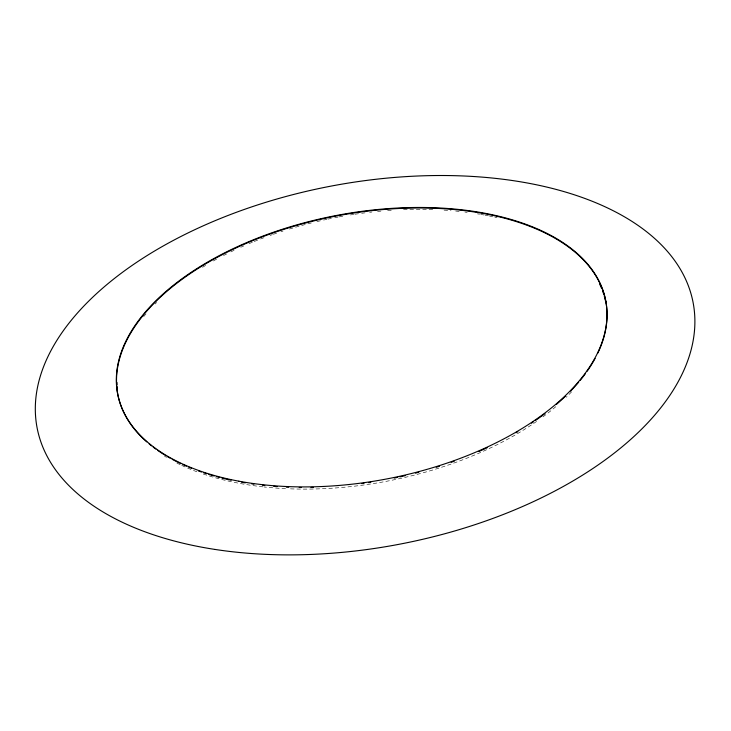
<?xml version="1.0" encoding="UTF-8"?>
<svg xmlns="http://www.w3.org/2000/svg" width="731" height="731" viewBox="0 0 731 731"><rect width="100%" height="100%" fill="white"/><g stroke="black" fill="none" stroke-linecap="round" stroke-linejoin="round"><path stroke-width="0.55" stroke-dasharray="3.65 2.74" d="M571.578 391.834A248.211 134.294 -10.8 0 1 566.205 397.253M555.798 406.674A248.211 134.294 -10.8 0 1 541.406 417.995M536.581 421.431A248.211 134.294 -10.8 0 1 290.225 488.847M285.593 488.646A248.211 134.294 -10.8 0 1 264.092 486.974M262.986 486.846A248.211 134.294 -10.8 0 1 200.897 473.213M196.886 471.76A248.211 134.294 -10.8 0 1 181.224 465.181M180.118 464.651A248.211 134.294 -10.8 0 1 176.856 463.043M166.54 457.35A248.211 134.294 -10.8 0 1 164.585 456.162M143.651 316.669A248.211 134.294 -10.8 0 1 146.648 313.106M155.1 303.995A248.211 134.294 -10.8 0 1 156.644 302.451M202.496 267.299A248.211 134.294 -10.8 0 1 206.389 264.969M213.342 260.985A248.211 134.294 -10.8 0 1 217.39 258.765M223.531 255.53A248.211 134.294 -10.8 0 1 226.637 253.959M230.795 251.903A248.211 134.294 -10.8 0 1 235.729 249.554M240.764 247.252A248.211 134.294 -10.8 0 1 243.816 245.89M248.969 243.67A248.211 134.294 -10.8 0 1 253.145 241.943M254.196 241.513A248.211 134.294 -10.8 0 1 259.468 239.421M260.528 239.01A248.211 134.294 -10.8 0 1 264.786 237.392M270.141 235.437A248.211 134.294 -10.8 0 1 272.288 234.669M273.367 234.295A248.211 134.294 -10.8 0 1 276.592 233.18M280.905 231.745A248.211 134.294 -10.8 0 1 283.025 231.051M289.439 229.041A248.211 134.294 -10.8 0 1 311.369 222.946M316.916 221.594A248.211 134.294 -10.8 0 1 322.481 220.305M323.595 220.058A248.211 134.294 -10.8 0 1 326.931 219.327M328.045 219.09A248.211 134.294 -10.8 0 1 331.371 218.405M334.697 217.737A248.211 134.294 -10.8 0 1 338.033 217.098M339.147 216.888A248.211 134.294 -10.8 0 1 343.616 216.084M350.368 214.951A248.211 134.294 -10.8 0 1 353.758 214.421M354.891 214.256A248.211 134.294 -10.8 0 1 360.557 213.443M361.69 213.288A248.211 134.294 -10.8 0 1 365.089 212.84M369.621 212.292A248.211 134.294 -10.8 0 1 371.887 212.036M377.534 211.442A248.211 134.294 -10.8 0 1 380.915 211.122M387.631 210.565A248.211 134.294 -10.8 0 1 393.269 210.181M403.53 209.66A248.211 134.294 -10.8 0 1 435.247 209.669M444.055 210.126A248.211 134.294 -10.8 0 1 451.027 210.638M455.669 211.049A248.211 134.294 -10.8 0 1 459.141 211.396M464.889 212.054A248.211 134.294 -10.8 0 1 467.182 212.346M477.37 213.836A248.211 134.294 -10.8 0 1 479.6 214.201M480.715 214.393A248.211 134.294 -10.8 0 1 484.032 214.987M485.128 215.188A248.211 134.294 -10.8 0 1 488.399 215.828M489.478 216.047A248.211 134.294 -10.8 0 1 492.703 216.723M494.832 217.189A248.211 134.294 -10.8 0 1 497.098 217.71"/><path stroke-width="1.1" d="M117.289 389.084A248.211 134.294 -10.8 0 1 117.115 386.873M116.997 384.661A248.211 134.294 -10.8 0 1 116.951 382.45M599.758 284.304A248.211 134.294 -10.8 0 1 601.622 288.48M602.463 290.609A248.211 134.294 -10.8 0 1 603.596 293.853M604.272 296.046A248.211 134.294 -10.8 0 1 605.88 302.753M146.812 441.908A248.385 134.166 -10.8 0 1 333.912 216.486A248.385 134.166 -10.8 0 1 597.857 353.036M595.098 358.455A248.385 134.166 -10.8 0 1 587.148 371.229M585.175 373.98A248.385 134.166 -10.8 0 1 580.204 380.358M578.687 382.167A248.385 134.166 -10.8 0 1 570.573 391.122M565.291 396.376A248.385 134.166 -10.8 0 1 556.483 404.344M544.979 413.591A248.385 134.166 -10.8 0 1 535.412 420.489M533.429 421.842A248.385 134.166 -10.8 0 1 531.428 423.185M517.813 431.71A248.385 134.166 -10.8 0 1 515.958 432.798M487.248 447.71A248.385 134.166 -10.8 0 1 478.805 451.502M454.271 461.206A248.385 134.166 -10.8 0 1 451.146 462.321M439.495 466.214A248.385 134.166 -10.8 0 1 436.261 467.237M418.772 472.272A248.385 134.166 -10.8 0 1 415.455 473.14M405.458 475.598A248.385 134.166 -10.8 0 1 399.894 476.859M397.673 477.343A248.385 134.166 -10.8 0 1 394.329 478.056M370.8 482.305A248.385 134.166 -10.8 0 1 368.534 482.652M363.992 483.301A248.385 134.166 -10.8 0 1 361.726 483.611M313.343 487.403A248.385 134.166 -10.8 0 1 310.977 487.449M301.547 487.495A248.385 134.166 -10.8 0 1 299.198 487.476M288.681 487.202A248.385 134.166 -10.8 0 1 286.36 487.111M277.168 486.581A248.385 134.166 -10.8 0 1 273.76 486.325M264.796 485.503A248.385 134.166 -10.8 0 1 262.584 485.265M253.885 484.178A248.385 134.166 -10.8 0 1 251.756 483.876M245.278 482.88A248.385 134.166 -10.8 0 1 241.696 482.268M231.106 480.194A248.385 134.166 -10.8 0 1 221.95 478.065M219.711 477.489A248.385 134.166 -10.8 0 1 216.385 476.603M214.183 475.991A248.385 134.166 -10.8 0 1 208.792 474.392M206.672 473.734A248.385 134.166 -10.8 0 1 203.538 472.71M201.482 472.007A248.385 134.166 -10.8 0 1 198.439 470.938M191.559 468.324A248.385 134.166 -10.8 0 1 188.708 467.155M186.405 466.177A248.385 134.166 -10.8 0 1 183.006 464.669M180.776 463.628A248.385 134.166 -10.8 0 1 172.169 459.278M170.104 458.145A248.385 134.166 -10.8 0 1 167.079 456.409M165.105 455.221A248.385 134.166 -10.8 0 1 157.604 450.323M155.822 449.062A248.385 134.166 -10.8 0 1 153.236 447.153M151.573 445.855A248.385 134.166 -10.8 0 1 149.142 443.891M215.161 549.456A333.93 182.293 -10.8 0 0 694.45 312.036A333.93 182.293 -10.8 0 0 185.701 234.075A333.93 182.293 -10.8 0 0 215.161 549.456M238.873 481.19A248.449 134.111 -10.8 0 0 607.013 314.449A248.449 134.111 -10.8 0 0 239.128 245.918A248.449 134.111 -10.8 0 0 238.873 481.19"/></g></svg>
